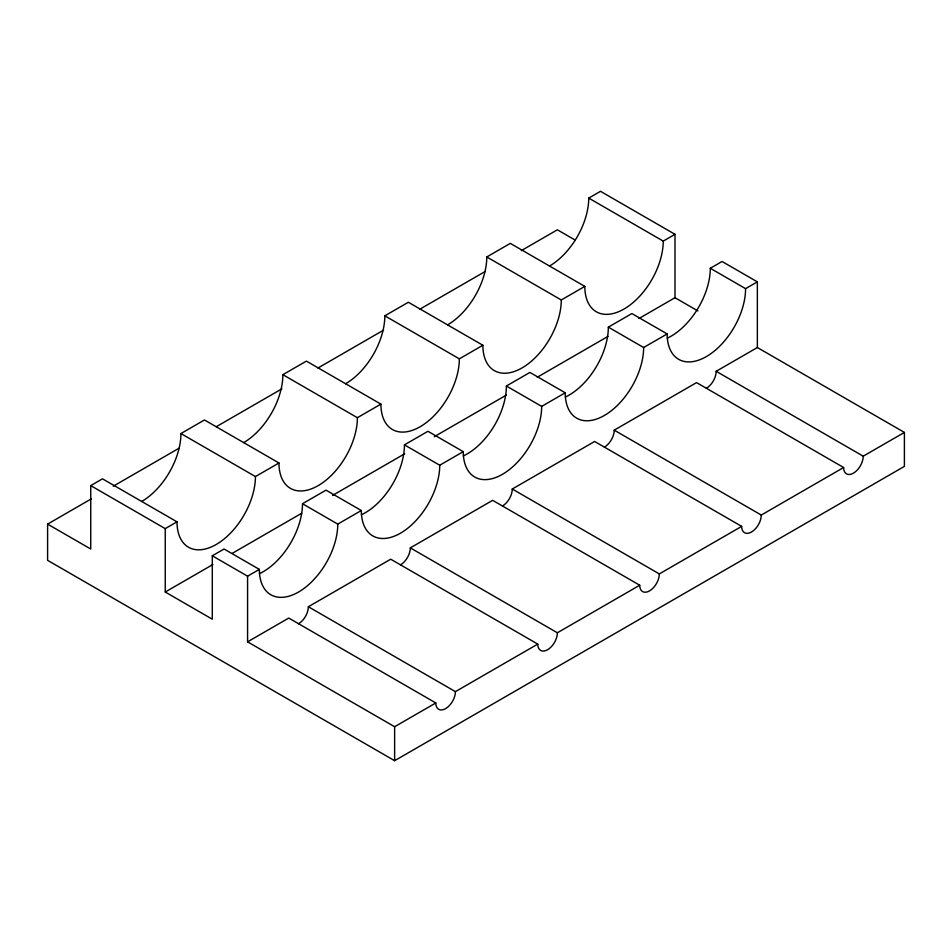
<?xml version="1.0" encoding="UTF-8"?>
<svg xmlns="http://www.w3.org/2000/svg" width="952" height="952" viewBox="0 0 952 952"><rect width="100%" height="100%" fill="white"/><g stroke="black" fill="none" stroke-linecap="round" stroke-linejoin="round"><path stroke-width="1.43" d="M706.372 388.273A13.864 8.009 -60 0 0 716.178 371.292L757.352 347.528L904.4 432.422L904.4 466.385L394.628 760.696L47.6 560.335L47.6 524.112L90.737 549.006L90.737 485.615L102.495 478.832L177.001 521.839A55.454 32.023 -60 0 0 216.211 544.485A55.454 32.023 -60 0 0 255.434 476.571L278.96 462.981A55.454 32.023 -60 0 0 318.17 485.627A55.454 32.023 -60 0 0 357.381 417.702L380.907 404.124A55.454 32.023 -60 0 0 420.118 426.758A55.454 32.023 -60 0 0 459.34 358.844L482.866 345.255A55.454 32.023 -60 0 0 522.077 367.9A55.454 32.023 -60 0 0 561.287 299.975L584.814 286.397A55.454 32.023 -60 0 0 624.024 309.031A55.454 32.023 -60 0 0 663.246 241.118L675.004 234.323L675.004 297.714L638.959 318.527M141.705 501.466A55.454 32.023 -60 0 0 180.928 433.553L204.454 419.963L278.96 462.981M243.664 442.609A55.454 32.023 -60 0 0 282.875 374.683L306.401 361.105L380.907 404.124M345.612 383.739A55.454 32.023 -60 0 0 384.834 315.826L408.36 302.248L482.866 345.255M447.571 324.882A55.454 32.023 -60 0 0 486.781 256.969L510.308 243.379L584.814 286.397M549.518 266.024A55.454 32.023 -60 0 0 588.741 198.099L600.498 191.304L675.004 234.323M47.6 524.112L91.368 498.836M113.252 486.21L178.905 448.297M216.235 426.746L281.887 388.844M317.932 368.031L383.585 330.13M419.63 309.317L485.282 271.415M521.327 250.602L557.372 229.801L575.127 240.047M90.737 485.615L165.243 528.634L177.001 521.839M165.243 528.634L165.243 592.025L212.296 619.193L212.296 555.801L224.053 549.006L259.349 569.391A55.454 32.023 -60 0 0 298.559 592.025A55.454 32.023 -60 0 0 337.77 524.112L361.308 510.522A55.454 32.023 -60 0 0 400.518 533.168A55.454 32.023 -60 0 0 439.729 465.242L463.255 451.664A55.454 32.023 -60 0 0 502.466 474.298A55.454 32.023 -60 0 0 541.676 406.385L565.214 392.795A55.454 32.023 -60 0 0 604.425 415.441A55.454 32.023 -60 0 0 643.635 347.516L667.162 333.938A55.454 32.023 -60 0 0 706.372 356.583A55.454 32.023 -60 0 0 745.583 288.658L757.352 281.863L757.352 347.528M259.432 573.651A55.454 32.023 -60 0 0 302.486 503.727L326.012 490.149L361.308 510.522M361.391 514.782A55.454 32.023 -60 0 0 404.433 444.87L427.96 431.292L463.255 451.664M463.338 455.925A55.454 32.023 -60 0 0 506.393 386.012L529.919 372.422L565.214 392.795M565.298 397.067A55.454 32.023 -60 0 0 608.34 327.143L631.866 313.565L667.162 333.938M667.245 338.198A55.454 32.023 -60 0 0 710.299 268.285L722.056 261.491L757.352 281.863M165.243 592.025L212.867 564.524M232.181 553.386L301.689 513.247M332.581 495.409L404.671 453.795M434.279 436.694L506.369 395.08M537.261 377.242L608.066 336.365M212.296 555.801L247.579 576.174L259.349 569.391M247.579 576.174L247.579 641.838L288.753 618.062L435.802 702.957A13.864 8.009 -60 0 0 445.607 708.621A13.864 8.009 -60 0 0 455.413 691.64L537.761 644.099A13.864 8.009 -60 0 0 547.567 649.752A13.864 8.009 -60 0 0 557.372 632.783L639.708 585.23A13.864 8.009 -60 0 0 649.514 590.894A13.864 8.009 -60 0 0 659.319 573.913L741.668 526.373A13.864 8.009 -60 0 0 751.473 532.037A13.864 8.009 -60 0 0 761.279 515.056L843.615 467.515A13.864 8.009 -60 0 0 853.42 473.168A13.864 8.009 -60 0 0 863.226 456.187L904.4 432.422M298.559 623.727A13.864 8.009 -60 0 0 308.365 606.745L390.713 559.205L537.761 644.099M400.518 564.857A13.864 8.009 -60 0 0 410.324 547.876L492.66 500.335L639.708 585.23M502.466 506A13.864 8.009 -60 0 0 512.271 489.019L594.619 441.478L741.668 526.373M604.425 447.131A13.864 8.009 -60 0 0 614.23 430.161L696.567 382.609L843.615 467.515M247.579 641.838L394.628 726.733L435.802 702.957M588.741 198.099L663.246 241.118M710.299 268.285L745.583 288.658M675.004 297.714L697.899 310.935M716.178 371.292L863.226 456.187M486.781 256.969L561.287 299.975M608.34 327.143L643.635 347.516M614.23 430.161L761.279 515.056M384.834 315.826L459.34 358.844M506.393 386.012L541.676 406.385M512.271 489.019L659.319 573.913M282.875 374.683L357.381 417.702M404.433 444.87L439.729 465.242M410.324 547.876L557.372 632.783M180.928 433.553L255.434 476.571M302.486 503.727L337.77 524.112M308.365 606.745L455.413 691.64M394.628 726.733L394.628 760.696"/></g></svg>
